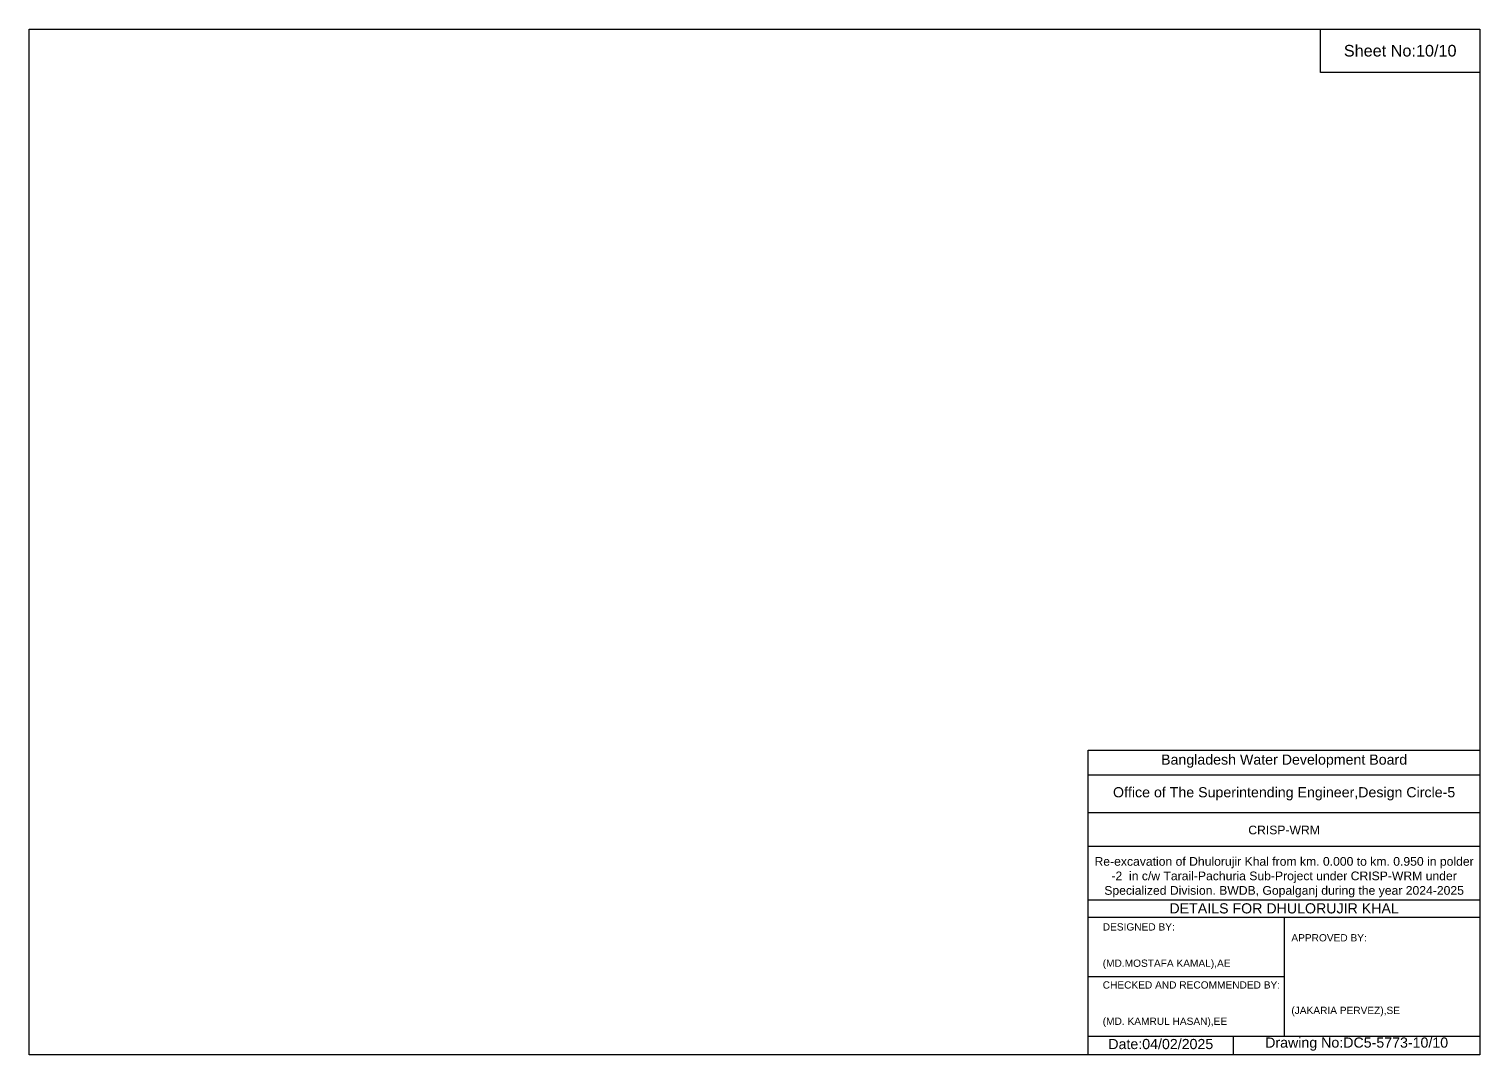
# Model space of a CAD drawing. Header units: inches. Extents: x 91000 to 198000, y -5656 to 7798.
# Drawn here: x 190000 to 198000, y -5656 to 0 of the extents above; entities that cross this region are included whole.
import ezdxf

# ---------------------------------------------------------------- set-up
doc = ezdxf.new("R2010")
doc.units = ezdxf.units.IN
doc.header["$LTSCALE"] = 7
doc.header["$MEASUREMENT"] = 0
doc.styles.get("Standard").update_dxf_attribs({"font": 'arial.ttf'})

msp = doc.modelspace()

# ---------------------------------------------------------------- linework, layer by layer
for points in [[(190000, 0), (198000, 0), (198000, -5656), (190000, -5656)], [(197120, 0), (198000, 0), (198000, -240), (197120, -240)]]:
    msp.add_lwpolyline(points, close=True)
for points in [[(195840, -5656), (195840, -3976), (198000, -3976)], [(195840, -4112), (198000, -4112)], [(195840, -4320), (198000, -4320)], [(195840, -4504), (198000, -4504)], [(195840, -4800), (198000, -4800)], [(195840, -4896), (198000, -4896)], [(196920, -4896), (196920, -5552)], [(195840, -5224), (196920, -5224)], [(195840, -5552), (198000, -5552)], [(196640, -5552), (196640, -5656)]]:
    msp.add_lwpolyline(points)

# ---------------------------------------------------------------- texts
at = {"attachment_point": 5}
for s, insert, char_height in [('Sheet No:10/10', (197560, -120), 64), ('Bangladesh Water Development Board', (196920, -4036), 56), ('Office of The Superintending Engineer,Design Circle-5', (196920, -4216), 56)]:
    msp.add_mtext(s, dxfattribs=dict(at, insert=insert, char_height=char_height))
for s, insert, char_height, width, attachment_point in [('CRISP-WRM', (196920, -4416), 48, 2240, 5), ('Re-excavation of Dhulorujir Khal from km. 0.000 to km. 0.950 in polder -2  in c/w Tarail-Pachuria Sub-Project under CRISP-WRM under Specialized Division. BWDB, Gopalganj during the year 2024-2025', (196920, -4676), 48, 2160, 5), ('DETAILS FOR DHULORUJIR KHAL', (196920, -4848), 56, 2240, 5), ('DESIGNED BY:^J^J^J(MD.MOSTAFA KAMAL),AE', (195920, -5056), 40, 1120, 4), ('APPROVED BY:^J^J^J^J^J^J(JAKARIA PERVEZ),SE', (196960, -5216), 40, 1120, 4), ('CHECKED AND RECOMMENDED BY:^J^J^J(MD. KAMRUL HASAN),EE', (195920, -5376), 40, 1120, 4), ('Date:04/02/2025', (196240, -5596), 56, 1120, 5), ('Drawing No:DC5-5773-10/10', (197320, -5596), 56, 1760, 5)]:
    msp.add_mtext(s, dxfattribs=dict(insert=insert, char_height=char_height, width=width, attachment_point=attachment_point))

doc.saveas('drawing.dxf')
